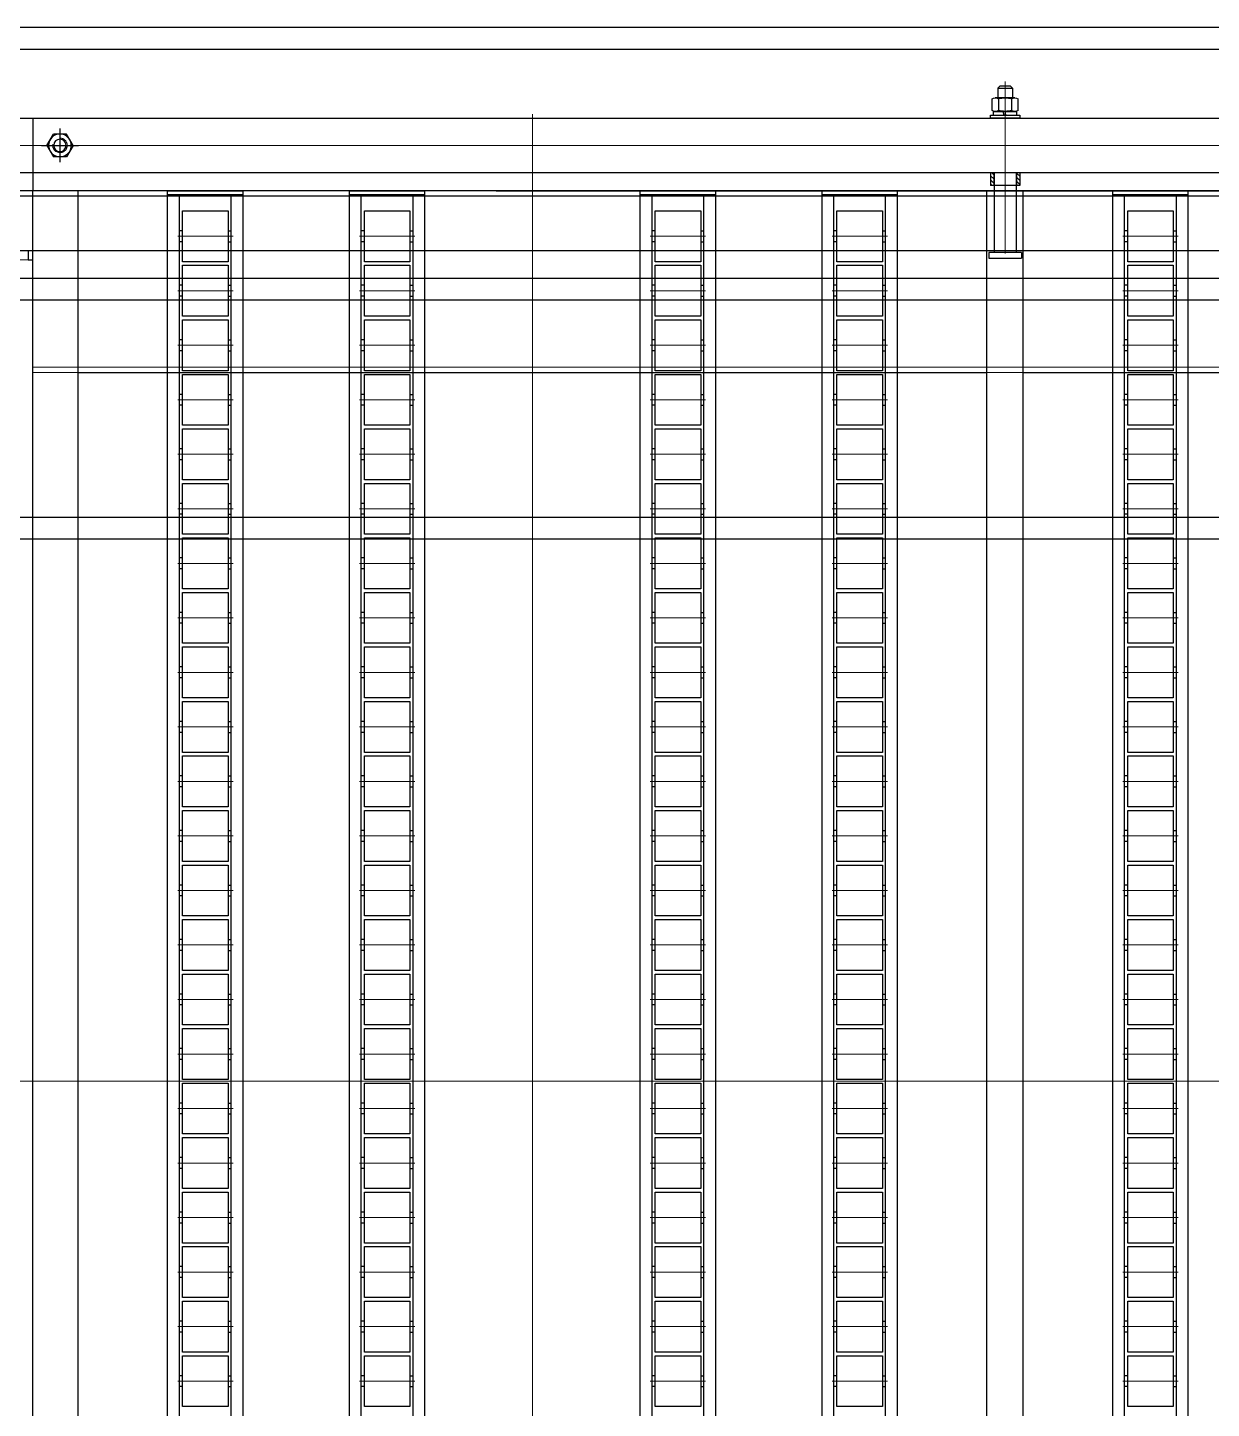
# Model space of a CAD drawing. Extents: x 539033 to 804858, y 468425 to 1263560.
# Drawn here: x 732515 to 733166, y 491380 to 492139 of the extents above; entities that cross this region are included whole.
import ezdxf

# ---------------------------------------------------------------- set-up
doc = ezdxf.new("R2010")
doc.units = 0
doc.header["$LTSCALE"] = 1000
doc.header["$MEASUREMENT"] = 0
for name, pattern in [('0', [0, 0]), ('ACAD_ISO02W100', [15, 12, -3]), ('ACAD_ISO04W100', [30, 24, -3, 0, -3]), ('DASHDOT', [25.4, 12.7, -6.35, 0, -6.35]), ('SOLID', [0])]:
    doc.linetypes.add(name, pattern=pattern)
doc.layers.get('0').update_dxf_attribs({"linetype": 'CONTINUOUS'})
doc.layers.add('1', color=1, linetype='DASHDOT')
for name, color, linetype, lineweight in [('3', 7, 'ACAD_ISO04W100', 15), ('标注', 7, 'SOLID', 15), ('点划线', 1, 'ACAD_ISO04W100', 15), ('粗实线', 7, '0', 30), ('虚线', 6, 'ACAD_ISO02W100', 18)]:
    doc.layers.add(name, color=color, linetype=linetype, lineweight=lineweight)

# ---------------------------------------------------------------- blocks, each defined once
blk = doc.blocks.new('A$C458447FD')
at = {"layer": '标注'}
h = blk.add_hatch(dxfattribs=at)
h.set_pattern_fill('ANSI31', color=3, scale=0.5)
h.set_pattern_definition([(45, (-117.9495, 9.9451), (-1.122532, 1.122532), [])])
h.paths.add_polyline_path([(792.28, 50.14), (794.03, 50.14), (794.03, 57.14), (792.28, 57.14)])
h.paths.add_polyline_path([(778.03, 50.14), (779.78, 50.14), (779.78, 57.14), (778.03, 57.14)])
at = {"color": 3}
for p, q in [((777.03, 94.14), (777.03, 97.14)), ((777.03, 97.14), (795.03, 97.14)), ((795.03, 94.14), (795.03, 97.14))]:
    blk.add_line(p, q, dxfattribs=at)
for p, q in [((258.84, 35.14), (262.43, 41.37)), ((269.62, 41.37), (262.43, 41.37)), ((273.22, 35.14), (269.62, 41.37)), ((258.84, 35.14), (262.43, 28.91)), ((273.22, 35.14), (269.62, 28.91)), ((269.62, 28.91), (262.43, 28.91)), ((794.03, 20.14), (778.03, 20.14)), ((778.03, 20.14), (778.03, 18.54)), ((778.03, 18.54), (794.03, 18.54)), ((778.84, 15.89), (778.84, 9.49)), ((779.59, 18.54), (792.47, 18.54)), ((779.59, 18.54), (779.59, 16.44)), ((779.59, 16.44), (792.47, 16.44)), ((791.42, 16.44), (780.63, 16.44)), ((782.43, 9.49), (782.43, 15.89)), ((785.48, 18.54), (784.92, 16.44)), ((786.5, 18.27), (786.01, 16.44)), ((786.57, 18.54), (786.5, 18.27)), ((789.62, 9.49), (789.62, 15.89)), ((792.47, 18.54), (792.47, 16.44)), ((793.22, 15.89), (793.22, 9.49)), ((794.03, 18.54), (794.03, 20.14)), ((791.42, 8.94), (780.63, 8.94))]:
    blk.add_line(p, q)
for radius in [6.23, 3.4]:
    blk.add_circle((266.03, 35.14), radius)
for centre, radius, start, end in [((780.63, 13.23), 3.21, 55.90631, 124.09369), ((786.03, 4.44), 12, 72.56742, 107.43258), ((791.42, 13.23), 3.21, 55.90631, 124.09369), ((780.63, 12.15), 3.21, 235.90631, 304.09369), ((786.03, 20.94), 12, 252.56742, 287.43258), ((791.42, 12.15), 3.21, 235.90631, 304.09369)]:
    blk.add_arc(centre, radius, start, end)
at = {"layer": '1', "linetype": 'DASHDOT'}
for p, q in [((266.03, 25.91), (266.03, 44.37)), ((255.84, 35.14), (276.22, 35.14))]:
    blk.add_line(p, q, dxfattribs=at)
at = {"layer": '3'}
blk.add_arc((266.03, 35.14), 4, 270, 190, dxfattribs=at)
at = {"layer": '点划线'}
for p, q in [((526.03, 17.93), (526.03, 1044.24)), ((330.83, 715.14), (361.27, 715.14)), ((430.83, 715.14), (461.27, 715.14)), ((590.83, 715.14), (621.27, 715.14)), ((690.83, 715.14), (721.27, 715.14)), ((850.83, 715.14), (881.27, 715.14)), ((330.83, 685.14), (361.27, 685.14)), ((430.83, 685.14), (461.27, 685.14)), ((590.83, 685.14), (621.27, 685.14)), ((690.83, 685.14), (721.27, 685.14)), ((850.83, 685.14), (881.27, 685.14)), ((330.83, 655.14), (361.27, 655.14)), ((430.83, 655.14), (461.27, 655.14)), ((590.83, 655.14), (621.27, 655.14)), ((690.83, 655.14), (721.27, 655.14)), ((850.83, 655.14), (881.27, 655.14)), ((330.83, 625.14), (361.27, 625.14)), ((430.83, 625.14), (461.27, 625.14)), ((590.83, 625.14), (621.27, 625.14)), ((690.83, 625.14), (721.27, 625.14)), ((850.83, 625.14), (881.27, 625.14)), ((330.83, 595.14), (361.27, 595.14)), ((430.83, 595.14), (461.27, 595.14)), ((590.83, 595.14), (621.27, 595.14)), ((690.83, 595.14), (721.27, 595.14)), ((850.83, 595.14), (881.27, 595.14)), ((330.83, 565.14), (361.27, 565.14)), ((430.83, 565.14), (461.27, 565.14)), ((590.83, 565.14), (621.27, 565.14)), ((690.83, 565.14), (721.27, 565.14)), ((850.83, 565.14), (881.27, 565.14)), ((101.68, 550.14), (1459.06, 550.14)), ((330.83, 535.14), (361.27, 535.14)), ((430.83, 535.14), (461.27, 535.14)), ((590.83, 535.14), (621.27, 535.14)), ((690.83, 535.14), (721.27, 535.14)), ((850.83, 535.14), (881.27, 535.14)), ((330.83, 505.14), (361.27, 505.14)), ((430.83, 505.14), (461.27, 505.14)), ((590.83, 505.14), (621.27, 505.14)), ((690.83, 505.14), (721.27, 505.14)), ((850.83, 505.14), (881.27, 505.14)), ((330.83, 475.14), (361.27, 475.14)), ((430.83, 475.14), (461.27, 475.14)), ((590.83, 475.14), (621.27, 475.14)), ((690.83, 475.14), (721.27, 475.14)), ((850.83, 475.14), (881.27, 475.14)), ((330.83, 445.14), (361.27, 445.14)), ((430.83, 445.14), (461.27, 445.14)), ((590.83, 445.14), (621.27, 445.14)), ((690.83, 445.14), (721.27, 445.14)), ((850.83, 445.14), (881.27, 445.14)), ((330.83, 415.14), (361.27, 415.14)), ((430.83, 415.14), (461.27, 415.14)), ((590.83, 415.14), (621.27, 415.14)), ((690.83, 415.14), (721.27, 415.14)), ((850.83, 415.14), (881.27, 415.14)), ((330.83, 385.14), (361.27, 385.14)), ((430.83, 385.14), (461.27, 385.14)), ((590.83, 385.14), (621.27, 385.14)), ((690.83, 385.14), (721.27, 385.14)), ((850.83, 385.14), (881.27, 385.14)), ((330.83, 355.14), (361.27, 355.14)), ((430.83, 355.14), (461.27, 355.14)), ((590.83, 355.14), (621.27, 355.14)), ((690.83, 355.14), (721.27, 355.14)), ((850.83, 355.14), (881.27, 355.14)), ((330.83, 325.14), (361.27, 325.14)), ((430.83, 325.14), (461.27, 325.14)), ((590.83, 325.14), (621.27, 325.14)), ((690.83, 325.14), (721.27, 325.14)), ((850.83, 325.14), (881.27, 325.14)), ((330.83, 295.14), (361.27, 295.14)), ((430.83, 295.14), (461.27, 295.14)), ((590.83, 295.14), (621.27, 295.14)), ((690.83, 295.14), (721.27, 295.14)), ((850.83, 295.14), (881.27, 295.14)), ((330.83, 265.14), (361.27, 265.14)), ((430.83, 265.14), (461.27, 265.14)), ((590.83, 265.14), (621.27, 265.14)), ((690.83, 265.14), (721.27, 265.14)), ((850.83, 265.14), (881.27, 265.14)), ((330.83, 235.14), (361.27, 235.14)), ((430.83, 235.14), (461.27, 235.14)), ((590.83, 235.14), (621.27, 235.14)), ((690.83, 235.14), (721.27, 235.14)), ((850.83, 235.14), (881.27, 235.14)), ((330.83, 205.14), (361.27, 205.14)), ((430.83, 205.14), (461.27, 205.14)), ((590.83, 205.14), (621.27, 205.14)), ((690.83, 205.14), (721.27, 205.14)), ((850.83, 205.14), (881.27, 205.14)), ((330.83, 175.14), (361.27, 175.14)), ((430.83, 175.14), (461.27, 175.14)), ((590.83, 175.14), (621.27, 175.14)), ((690.83, 175.14), (721.27, 175.14)), ((850.83, 175.14), (881.27, 175.14)), ((330.83, 145.14), (361.27, 145.14)), ((430.83, 145.14), (461.27, 145.14)), ((590.83, 145.14), (621.27, 145.14)), ((690.83, 145.14), (721.27, 145.14)), ((850.83, 145.14), (881.27, 145.14)), ((330.83, 115.14), (361.27, 115.14)), ((430.83, 115.14), (461.27, 115.14)), ((590.83, 115.14), (621.27, 115.14)), ((690.83, 115.14), (721.27, 115.14)), ((850.83, 115.14), (881.27, 115.14)), ((786.03, 0), (786.03, 94.63)), ((330.83, 85.14), (361.27, 85.14)), ((430.83, 85.14), (461.27, 85.14)), ((590.83, 85.14), (621.27, 85.14)), ((690.83, 85.14), (721.27, 85.14)), ((850.83, 85.14), (881.27, 85.14)), ((206.04, 35.14), (1376.79, 35.14))]:
    blk.add_line(p, q, dxfattribs=at)
at = {"layer": '粗实线'}
for p, q in [((251.03, 1040.14), (251.03, 60.14)), ((276.03, 160.14), (776.03, 160.14)), ((796.03, 160.14), (1296.03, 160.14)), ((1118.6, 93.14), (0, 93.14)), ((248.45, 98.14), (251.03, 98.14)), ((248.45, 93.14), (248.45, 98.14)), ((780.03, 50.14), (780.03, 94.14)), ((792.03, 50.14), (792.03, 94.14)), ((1109.83, 63.14), (0, 63.14)), ((1321.03, 60.14), (251.03, 60.14)), ((506.03, 60.14), (1321.03, 60.14)), ((794.03, 57.14), (778.03, 57.14)), ((778.03, 50.14), (778.03, 57.14)), ((779.78, 50.14), (779.78, 57.14)), ((792.28, 50.14), (792.28, 57.14)), ((794.03, 50.14), (794.03, 57.14)), ((211.03, 50.14), (1361.03, 50.14)), ((782.03, 3.64), (782.03, 8.94)), ((790.03, 3.64), (790.03, 8.94)), ((783.03, 2.64), (782.03, 3.64)), ((782.03, 3.64), (790.03, 3.64)), ((789.03, 2.64), (783.03, 2.64)), ((789.03, 2.64), (790.03, 3.64))]:
    blk.add_line(p, q, dxfattribs=at)
at = {"layer": '粗实线', "color": 2}
for p, q in [((276.03, 1040.14), (276.03, 60.14)), ((776.03, 1040.14), (776.03, 60.14)), ((796.03, 1040.14), (796.03, 60.14))]:
    blk.add_line(p, q, dxfattribs=at)
at = {"layer": '粗实线', "color": 4}
for p, q in [((325.28, 1040.14), (325.28, 60.14)), ((331.78, 1038.14), (331.78, 62.14)), ((360.28, 1038.14), (360.28, 62.14)), ((366.78, 1040.14), (366.78, 60.14)), ((425.28, 1040.14), (425.28, 60.14)), ((431.78, 1038.14), (431.78, 62.14)), ((460.28, 1038.14), (460.28, 62.14)), ((466.78, 1040.14), (466.78, 60.14)), ((585.28, 1040.14), (585.28, 60.14)), ((591.78, 1038.14), (591.78, 62.14)), ((620.28, 1038.14), (620.28, 62.14)), ((626.78, 1040.14), (626.78, 60.14)), ((685.28, 1040.14), (685.28, 60.14)), ((691.78, 1038.14), (691.78, 62.14)), ((720.28, 1038.14), (720.28, 62.14)), ((726.78, 1040.14), (726.78, 60.14)), ((845.28, 1040.14), (845.28, 60.14)), ((851.78, 1038.14), (851.78, 62.14)), ((880.28, 1038.14), (880.28, 62.14)), ((886.78, 1040.14), (886.78, 60.14)), ((325.28, 62.14), (366.78, 62.14)), ((425.28, 62.14), (466.78, 62.14)), ((585.28, 62.14), (626.78, 62.14)), ((685.28, 62.14), (726.78, 62.14)), ((845.28, 62.14), (886.78, 62.14)), ((325.28, 60.14), (366.78, 60.14)), ((425.28, 60.14), (466.78, 60.14)), ((585.28, 60.14), (626.78, 60.14)), ((685.28, 60.14), (726.78, 60.14)), ((845.28, 60.14), (886.78, 60.14))]:
    blk.add_line(p, q, dxfattribs=at)
at = {"layer": '粗实线', "color": 3}
for p, q in [((333.53, 718.14), (331.78, 718.14)), ((331.78, 718.14), (331.78, 712.14)), ((358.53, 718.14), (360.28, 718.14)), ((360.28, 718.14), (360.28, 712.14)), ((433.53, 718.14), (431.78, 718.14)), ((431.78, 718.14), (431.78, 712.14)), ((458.53, 718.14), (460.28, 718.14)), ((460.28, 718.14), (460.28, 712.14)), ((593.53, 718.14), (591.78, 718.14)), ((591.78, 718.14), (591.78, 712.14)), ((618.53, 718.14), (620.28, 718.14)), ((620.28, 718.14), (620.28, 712.14)), ((693.53, 718.14), (691.78, 718.14)), ((691.78, 718.14), (691.78, 712.14)), ((718.53, 718.14), (720.28, 718.14)), ((720.28, 718.14), (720.28, 712.14)), ((853.53, 718.14), (851.78, 718.14)), ((851.78, 718.14), (851.78, 712.14)), ((878.53, 718.14), (880.28, 718.14)), ((880.28, 718.14), (880.28, 712.14)), ((333.53, 712.14), (331.78, 712.14)), ((358.53, 712.14), (360.28, 712.14)), ((433.53, 712.14), (431.78, 712.14)), ((458.53, 712.14), (460.28, 712.14)), ((593.53, 712.14), (591.78, 712.14)), ((618.53, 712.14), (620.28, 712.14)), ((693.53, 712.14), (691.78, 712.14)), ((718.53, 712.14), (720.28, 712.14)), ((853.53, 712.14), (851.78, 712.14)), ((878.53, 712.14), (880.28, 712.14)), ((333.53, 688.14), (331.78, 688.14)), ((331.78, 688.14), (331.78, 682.14)), ((358.53, 688.14), (360.28, 688.14)), ((360.28, 688.14), (360.28, 682.14)), ((433.53, 688.14), (431.78, 688.14)), ((431.78, 688.14), (431.78, 682.14)), ((458.53, 688.14), (460.28, 688.14)), ((460.28, 688.14), (460.28, 682.14)), ((593.53, 688.14), (591.78, 688.14)), ((591.78, 688.14), (591.78, 682.14)), ((618.53, 688.14), (620.28, 688.14)), ((620.28, 688.14), (620.28, 682.14)), ((693.53, 688.14), (691.78, 688.14)), ((691.78, 688.14), (691.78, 682.14)), ((718.53, 688.14), (720.28, 688.14)), ((720.28, 688.14), (720.28, 682.14)), ((853.53, 688.14), (851.78, 688.14)), ((851.78, 688.14), (851.78, 682.14)), ((878.53, 688.14), (880.28, 688.14)), ((880.28, 688.14), (880.28, 682.14)), ((333.53, 682.14), (331.78, 682.14)), ((358.53, 682.14), (360.28, 682.14)), ((433.53, 682.14), (431.78, 682.14)), ((458.53, 682.14), (460.28, 682.14)), ((593.53, 682.14), (591.78, 682.14)), ((618.53, 682.14), (620.28, 682.14)), ((693.53, 682.14), (691.78, 682.14)), ((718.53, 682.14), (720.28, 682.14)), ((853.53, 682.14), (851.78, 682.14)), ((878.53, 682.14), (880.28, 682.14)), ((333.53, 658.14), (331.78, 658.14)), ((331.78, 658.14), (331.78, 652.14)), ((358.53, 658.14), (360.28, 658.14)), ((360.28, 658.14), (360.28, 652.14)), ((433.53, 658.14), (431.78, 658.14)), ((431.78, 658.14), (431.78, 652.14)), ((458.53, 658.14), (460.28, 658.14)), ((460.28, 658.14), (460.28, 652.14)), ((593.53, 658.14), (591.78, 658.14)), ((591.78, 658.14), (591.78, 652.14)), ((618.53, 658.14), (620.28, 658.14)), ((620.28, 658.14), (620.28, 652.14)), ((693.53, 658.14), (691.78, 658.14)), ((691.78, 658.14), (691.78, 652.14)), ((718.53, 658.14), (720.28, 658.14)), ((720.28, 658.14), (720.28, 652.14)), ((853.53, 658.14), (851.78, 658.14)), ((851.78, 658.14), (851.78, 652.14)), ((878.53, 658.14), (880.28, 658.14)), ((880.28, 658.14), (880.28, 652.14)), ((333.53, 652.14), (331.78, 652.14)), ((358.53, 652.14), (360.28, 652.14)), ((433.53, 652.14), (431.78, 652.14)), ((458.53, 652.14), (460.28, 652.14)), ((593.53, 652.14), (591.78, 652.14)), ((618.53, 652.14), (620.28, 652.14)), ((693.53, 652.14), (691.78, 652.14)), ((718.53, 652.14), (720.28, 652.14)), ((853.53, 652.14), (851.78, 652.14)), ((878.53, 652.14), (880.28, 652.14)), ((333.53, 628.14), (331.78, 628.14)), ((331.78, 628.14), (331.78, 622.14)), ((358.53, 628.14), (360.28, 628.14)), ((360.28, 628.14), (360.28, 622.14)), ((433.53, 628.14), (431.78, 628.14)), ((431.78, 628.14), (431.78, 622.14)), ((458.53, 628.14), (460.28, 628.14)), ((460.28, 628.14), (460.28, 622.14)), ((593.53, 628.14), (591.78, 628.14)), ((591.78, 628.14), (591.78, 622.14)), ((618.53, 628.14), (620.28, 628.14)), ((620.28, 628.14), (620.28, 622.14)), ((693.53, 628.14), (691.78, 628.14)), ((691.78, 628.14), (691.78, 622.14)), ((718.53, 628.14), (720.28, 628.14)), ((720.28, 628.14), (720.28, 622.14)), ((853.53, 628.14), (851.78, 628.14)), ((851.78, 628.14), (851.78, 622.14)), ((878.53, 628.14), (880.28, 628.14)), ((880.28, 628.14), (880.28, 622.14)), ((333.53, 622.14), (331.78, 622.14)), ((358.53, 622.14), (360.28, 622.14)), ((433.53, 622.14), (431.78, 622.14)), ((458.53, 622.14), (460.28, 622.14)), ((593.53, 622.14), (591.78, 622.14)), ((618.53, 622.14), (620.28, 622.14)), ((693.53, 622.14), (691.78, 622.14)), ((718.53, 622.14), (720.28, 622.14)), ((853.53, 622.14), (851.78, 622.14)), ((878.53, 622.14), (880.28, 622.14)), ((333.53, 598.14), (331.78, 598.14)), ((331.78, 598.14), (331.78, 592.14)), ((358.53, 598.14), (360.28, 598.14)), ((360.28, 598.14), (360.28, 592.14)), ((433.53, 598.14), (431.78, 598.14)), ((431.78, 598.14), (431.78, 592.14)), ((458.53, 598.14), (460.28, 598.14)), ((460.28, 598.14), (460.28, 592.14)), ((593.53, 598.14), (591.78, 598.14)), ((591.78, 598.14), (591.78, 592.14)), ((618.53, 598.14), (620.28, 598.14)), ((620.28, 598.14), (620.28, 592.14)), ((693.53, 598.14), (691.78, 598.14)), ((691.78, 598.14), (691.78, 592.14)), ((718.53, 598.14), (720.28, 598.14)), ((720.28, 598.14), (720.28, 592.14)), ((853.53, 598.14), (851.78, 598.14)), ((851.78, 598.14), (851.78, 592.14)), ((878.53, 598.14), (880.28, 598.14)), ((880.28, 598.14), (880.28, 592.14)), ((333.53, 592.14), (331.78, 592.14)), ((358.53, 592.14), (360.28, 592.14)), ((433.53, 592.14), (431.78, 592.14)), ((458.53, 592.14), (460.28, 592.14)), ((593.53, 592.14), (591.78, 592.14)), ((618.53, 592.14), (620.28, 592.14)), ((693.53, 592.14), (691.78, 592.14)), ((718.53, 592.14), (720.28, 592.14)), ((853.53, 592.14), (851.78, 592.14)), ((878.53, 592.14), (880.28, 592.14)), ((333.53, 568.14), (331.78, 568.14)), ((331.78, 568.14), (331.78, 562.14)), ((358.53, 568.14), (360.28, 568.14)), ((360.28, 568.14), (360.28, 562.14)), ((433.53, 568.14), (431.78, 568.14)), ((431.78, 568.14), (431.78, 562.14)), ((458.53, 568.14), (460.28, 568.14)), ((460.28, 568.14), (460.28, 562.14)), ((593.53, 568.14), (591.78, 568.14)), ((591.78, 568.14), (591.78, 562.14)), ((618.53, 568.14), (620.28, 568.14)), ((620.28, 568.14), (620.28, 562.14)), ((693.53, 568.14), (691.78, 568.14)), ((691.78, 568.14), (691.78, 562.14)), ((718.53, 568.14), (720.28, 568.14)), ((720.28, 568.14), (720.28, 562.14)), ((853.53, 568.14), (851.78, 568.14)), ((851.78, 568.14), (851.78, 562.14)), ((878.53, 568.14), (880.28, 568.14)), ((880.28, 568.14), (880.28, 562.14)), ((333.53, 562.14), (331.78, 562.14)), ((358.53, 562.14), (360.28, 562.14)), ((433.53, 562.14), (431.78, 562.14)), ((458.53, 562.14), (460.28, 562.14)), ((593.53, 562.14), (591.78, 562.14)), ((618.53, 562.14), (620.28, 562.14)), ((693.53, 562.14), (691.78, 562.14)), ((718.53, 562.14), (720.28, 562.14)), ((853.53, 562.14), (851.78, 562.14)), ((878.53, 562.14), (880.28, 562.14)), ((333.53, 538.14), (331.78, 538.14)), ((331.78, 538.14), (331.78, 532.14)), ((333.53, 532.14), (331.78, 532.14)), ((358.53, 538.14), (360.28, 538.14)), ((358.53, 532.14), (360.28, 532.14)), ((360.28, 538.14), (360.28, 532.14)), ((433.53, 538.14), (431.78, 538.14)), ((431.78, 538.14), (431.78, 532.14)), ((433.53, 532.14), (431.78, 532.14)), ((458.53, 538.14), (460.28, 538.14)), ((458.53, 532.14), (460.28, 532.14)), ((460.28, 538.14), (460.28, 532.14)), ((593.53, 538.14), (591.78, 538.14)), ((591.78, 538.14), (591.78, 532.14)), ((593.53, 532.14), (591.78, 532.14)), ((618.53, 538.14), (620.28, 538.14)), ((618.53, 532.14), (620.28, 532.14)), ((620.28, 538.14), (620.28, 532.14)), ((693.53, 538.14), (691.78, 538.14)), ((691.78, 538.14), (691.78, 532.14)), ((693.53, 532.14), (691.78, 532.14)), ((718.53, 538.14), (720.28, 538.14)), ((718.53, 532.14), (720.28, 532.14)), ((720.28, 538.14), (720.28, 532.14)), ((853.53, 538.14), (851.78, 538.14)), ((851.78, 538.14), (851.78, 532.14)), ((853.53, 532.14), (851.78, 532.14)), ((878.53, 538.14), (880.28, 538.14)), ((878.53, 532.14), (880.28, 532.14)), ((880.28, 538.14), (880.28, 532.14)), ((333.53, 508.14), (331.78, 508.14)), ((331.78, 508.14), (331.78, 502.14)), ((333.53, 502.14), (331.78, 502.14)), ((358.53, 508.14), (360.28, 508.14)), ((358.53, 502.14), (360.28, 502.14)), ((360.28, 508.14), (360.28, 502.14)), ((433.53, 508.14), (431.78, 508.14)), ((431.78, 508.14), (431.78, 502.14)), ((433.53, 502.14), (431.78, 502.14)), ((458.53, 508.14), (460.28, 508.14)), ((458.53, 502.14), (460.28, 502.14)), ((460.28, 508.14), (460.28, 502.14)), ((593.53, 508.14), (591.78, 508.14)), ((591.78, 508.14), (591.78, 502.14)), ((593.53, 502.14), (591.78, 502.14)), ((618.53, 508.14), (620.28, 508.14)), ((618.53, 502.14), (620.28, 502.14)), ((620.28, 508.14), (620.28, 502.14)), ((693.53, 508.14), (691.78, 508.14)), ((691.78, 508.14), (691.78, 502.14)), ((693.53, 502.14), (691.78, 502.14)), ((718.53, 508.14), (720.28, 508.14)), ((718.53, 502.14), (720.28, 502.14)), ((720.28, 508.14), (720.28, 502.14)), ((853.53, 508.14), (851.78, 508.14)), ((851.78, 508.14), (851.78, 502.14)), ((853.53, 502.14), (851.78, 502.14)), ((878.53, 508.14), (880.28, 508.14)), ((878.53, 502.14), (880.28, 502.14)), ((880.28, 508.14), (880.28, 502.14)), ((333.53, 478.14), (331.78, 478.14)), ((331.78, 478.14), (331.78, 472.14)), ((333.53, 472.14), (331.78, 472.14)), ((358.53, 478.14), (360.28, 478.14)), ((358.53, 472.14), (360.28, 472.14)), ((360.28, 478.14), (360.28, 472.14)), ((433.53, 478.14), (431.78, 478.14)), ((431.78, 478.14), (431.78, 472.14)), ((433.53, 472.14), (431.78, 472.14)), ((458.53, 478.14), (460.28, 478.14)), ((458.53, 472.14), (460.28, 472.14)), ((460.28, 478.14), (460.28, 472.14)), ((593.53, 478.14), (591.78, 478.14)), ((591.78, 478.14), (591.78, 472.14)), ((593.53, 472.14), (591.78, 472.14)), ((618.53, 478.14), (620.28, 478.14)), ((618.53, 472.14), (620.28, 472.14)), ((620.28, 478.14), (620.28, 472.14)), ((693.53, 478.14), (691.78, 478.14)), ((691.78, 478.14), (691.78, 472.14)), ((693.53, 472.14), (691.78, 472.14)), ((718.53, 478.14), (720.28, 478.14)), ((718.53, 472.14), (720.28, 472.14)), ((720.28, 478.14), (720.28, 472.14)), ((853.53, 478.14), (851.78, 478.14)), ((851.78, 478.14), (851.78, 472.14)), ((853.53, 472.14), (851.78, 472.14)), ((878.53, 478.14), (880.28, 478.14)), ((878.53, 472.14), (880.28, 472.14)), ((880.28, 478.14), (880.28, 472.14)), ((333.53, 448.14), (331.78, 448.14)), ((331.78, 448.14), (331.78, 442.14)), ((333.53, 442.14), (331.78, 442.14)), ((358.53, 448.14), (360.28, 448.14)), ((358.53, 442.14), (360.28, 442.14)), ((360.28, 448.14), (360.28, 442.14)), ((433.53, 448.14), (431.78, 448.14)), ((431.78, 448.14), (431.78, 442.14)), ((433.53, 442.14), (431.78, 442.14)), ((458.53, 448.14), (460.28, 448.14)), ((458.53, 442.14), (460.28, 442.14)), ((460.28, 448.14), (460.28, 442.14)), ((593.53, 448.14), (591.78, 448.14)), ((591.78, 448.14), (591.78, 442.14)), ((593.53, 442.14), (591.78, 442.14)), ((618.53, 448.14), (620.28, 448.14)), ((618.53, 442.14), (620.28, 442.14)), ((620.28, 448.14), (620.28, 442.14)), ((693.53, 448.14), (691.78, 448.14)), ((691.78, 448.14), (691.78, 442.14)), ((693.53, 442.14), (691.78, 442.14)), ((718.53, 448.14), (720.28, 448.14)), ((718.53, 442.14), (720.28, 442.14)), ((720.28, 448.14), (720.28, 442.14)), ((853.53, 448.14), (851.78, 448.14)), ((851.78, 448.14), (851.78, 442.14)), ((853.53, 442.14), (851.78, 442.14)), ((878.53, 448.14), (880.28, 448.14)), ((878.53, 442.14), (880.28, 442.14)), ((880.28, 448.14), (880.28, 442.14)), ((333.53, 418.14), (331.78, 418.14)), ((331.78, 418.14), (331.78, 412.14)), ((358.53, 418.14), (360.28, 418.14)), ((360.28, 418.14), (360.28, 412.14)), ((433.53, 418.14), (431.78, 418.14)), ((431.78, 418.14), (431.78, 412.14)), ((458.53, 418.14), (460.28, 418.14)), ((460.28, 418.14), (460.28, 412.14)), ((593.53, 418.14), (591.78, 418.14)), ((591.78, 418.14), (591.78, 412.14)), ((618.53, 418.14), (620.28, 418.14)), ((620.28, 418.14), (620.28, 412.14)), ((693.53, 418.14), (691.78, 418.14)), ((691.78, 418.14), (691.78, 412.14)), ((718.53, 418.14), (720.28, 418.14)), ((720.28, 418.14), (720.28, 412.14)), ((853.53, 418.14), (851.78, 418.14)), ((851.78, 418.14), (851.78, 412.14)), ((878.53, 418.14), (880.28, 418.14)), ((880.28, 418.14), (880.28, 412.14)), ((333.53, 412.14), (331.78, 412.14)), ((358.53, 412.14), (360.28, 412.14)), ((433.53, 412.14), (431.78, 412.14)), ((458.53, 412.14), (460.28, 412.14)), ((593.53, 412.14), (591.78, 412.14)), ((618.53, 412.14), (620.28, 412.14)), ((693.53, 412.14), (691.78, 412.14)), ((718.53, 412.14), (720.28, 412.14)), ((853.53, 412.14), (851.78, 412.14)), ((878.53, 412.14), (880.28, 412.14)), ((333.53, 388.14), (331.78, 388.14)), ((331.78, 388.14), (331.78, 382.14)), ((358.53, 388.14), (360.28, 388.14)), ((360.28, 388.14), (360.28, 382.14)), ((433.53, 388.14), (431.78, 388.14)), ((431.78, 388.14), (431.78, 382.14)), ((458.53, 388.14), (460.28, 388.14)), ((460.28, 388.14), (460.28, 382.14)), ((593.53, 388.14), (591.78, 388.14)), ((591.78, 388.14), (591.78, 382.14)), ((618.53, 388.14), (620.28, 388.14)), ((620.28, 388.14), (620.28, 382.14)), ((693.53, 388.14), (691.78, 388.14)), ((691.78, 388.14), (691.78, 382.14)), ((718.53, 388.14), (720.28, 388.14)), ((720.28, 388.14), (720.28, 382.14)), ((853.53, 388.14), (851.78, 388.14)), ((851.78, 388.14), (851.78, 382.14)), ((878.53, 388.14), (880.28, 388.14)), ((880.28, 388.14), (880.28, 382.14)), ((333.53, 382.14), (331.78, 382.14)), ((358.53, 382.14), (360.28, 382.14)), ((433.53, 382.14), (431.78, 382.14)), ((458.53, 382.14), (460.28, 382.14)), ((593.53, 382.14), (591.78, 382.14)), ((618.53, 382.14), (620.28, 382.14)), ((693.53, 382.14), (691.78, 382.14)), ((718.53, 382.14), (720.28, 382.14)), ((853.53, 382.14), (851.78, 382.14)), ((878.53, 382.14), (880.28, 382.14)), ((333.53, 358.14), (331.78, 358.14)), ((331.78, 358.14), (331.78, 352.14)), ((358.53, 358.14), (360.28, 358.14)), ((360.28, 358.14), (360.28, 352.14)), ((433.53, 358.14), (431.78, 358.14)), ((431.78, 358.14), (431.78, 352.14)), ((458.53, 358.14), (460.28, 358.14)), ((460.28, 358.14), (460.28, 352.14)), ((593.53, 358.14), (591.78, 358.14)), ((591.78, 358.14), (591.78, 352.14)), ((618.53, 358.14), (620.28, 358.14)), ((620.28, 358.14), (620.28, 352.14)), ((693.53, 358.14), (691.78, 358.14)), ((691.78, 358.14), (691.78, 352.14)), ((718.53, 358.14), (720.28, 358.14)), ((720.28, 358.14), (720.28, 352.14)), ((853.53, 358.14), (851.78, 358.14)), ((851.78, 358.14), (851.78, 352.14)), ((878.53, 358.14), (880.28, 358.14)), ((880.28, 358.14), (880.28, 352.14)), ((333.53, 352.14), (331.78, 352.14)), ((358.53, 352.14), (360.28, 352.14)), ((433.53, 352.14), (431.78, 352.14)), ((458.53, 352.14), (460.28, 352.14)), ((593.53, 352.14), (591.78, 352.14)), ((618.53, 352.14), (620.28, 352.14)), ((693.53, 352.14), (691.78, 352.14)), ((718.53, 352.14), (720.28, 352.14)), ((853.53, 352.14), (851.78, 352.14)), ((878.53, 352.14), (880.28, 352.14)), ((333.53, 328.14), (331.78, 328.14)), ((331.78, 328.14), (331.78, 322.14)), ((358.53, 328.14), (360.28, 328.14)), ((360.28, 328.14), (360.28, 322.14)), ((433.53, 328.14), (431.78, 328.14)), ((431.78, 328.14), (431.78, 322.14)), ((458.53, 328.14), (460.28, 328.14)), ((460.28, 328.14), (460.28, 322.14)), ((593.53, 328.14), (591.78, 328.14)), ((591.78, 328.14), (591.78, 322.14)), ((618.53, 328.14), (620.28, 328.14)), ((620.28, 328.14), (620.28, 322.14)), ((693.53, 328.14), (691.78, 328.14)), ((691.78, 328.14), (691.78, 322.14)), ((718.53, 328.14), (720.28, 328.14)), ((720.28, 328.14), (720.28, 322.14)), ((853.53, 328.14), (851.78, 328.14)), ((851.78, 328.14), (851.78, 322.14)), ((878.53, 328.14), (880.28, 328.14)), ((880.28, 328.14), (880.28, 322.14)), ((333.53, 322.14), (331.78, 322.14)), ((358.53, 322.14), (360.28, 322.14)), ((433.53, 322.14), (431.78, 322.14)), ((458.53, 322.14), (460.28, 322.14)), ((593.53, 322.14), (591.78, 322.14)), ((618.53, 322.14), (620.28, 322.14)), ((693.53, 322.14), (691.78, 322.14)), ((718.53, 322.14), (720.28, 322.14)), ((853.53, 322.14), (851.78, 322.14)), ((878.53, 322.14), (880.28, 322.14)), ((333.53, 298.14), (331.78, 298.14)), ((331.78, 298.14), (331.78, 292.14)), ((358.53, 298.14), (360.28, 298.14)), ((360.28, 298.14), (360.28, 292.14)), ((433.53, 298.14), (431.78, 298.14)), ((431.78, 298.14), (431.78, 292.14)), ((458.53, 298.14), (460.28, 298.14)), ((460.28, 298.14), (460.28, 292.14)), ((593.53, 298.14), (591.78, 298.14)), ((591.78, 298.14), (591.78, 292.14)), ((618.53, 298.14), (620.28, 298.14)), ((620.28, 298.14), (620.28, 292.14)), ((693.53, 298.14), (691.78, 298.14)), ((691.78, 298.14), (691.78, 292.14)), ((718.53, 298.14), (720.28, 298.14)), ((720.28, 298.14), (720.28, 292.14)), ((853.53, 298.14), (851.78, 298.14)), ((851.78, 298.14), (851.78, 292.14)), ((878.53, 298.14), (880.28, 298.14)), ((880.28, 298.14), (880.28, 292.14)), ((333.53, 292.14), (331.78, 292.14)), ((358.53, 292.14), (360.28, 292.14)), ((433.53, 292.14), (431.78, 292.14)), ((458.53, 292.14), (460.28, 292.14)), ((593.53, 292.14), (591.78, 292.14)), ((618.53, 292.14), (620.28, 292.14)), ((693.53, 292.14), (691.78, 292.14)), ((718.53, 292.14), (720.28, 292.14)), ((853.53, 292.14), (851.78, 292.14)), ((878.53, 292.14), (880.28, 292.14)), ((333.53, 268.14), (331.78, 268.14)), ((331.78, 268.14), (331.78, 262.14)), ((358.53, 268.14), (360.28, 268.14)), ((360.28, 268.14), (360.28, 262.14)), ((433.53, 268.14), (431.78, 268.14)), ((431.78, 268.14), (431.78, 262.14)), ((458.53, 268.14), (460.28, 268.14)), ((460.28, 268.14), (460.28, 262.14)), ((593.53, 268.14), (591.78, 268.14)), ((591.78, 268.14), (591.78, 262.14)), ((618.53, 268.14), (620.28, 268.14)), ((620.28, 268.14), (620.28, 262.14)), ((693.53, 268.14), (691.78, 268.14)), ((691.78, 268.14), (691.78, 262.14)), ((718.53, 268.14), (720.28, 268.14)), ((720.28, 268.14), (720.28, 262.14)), ((853.53, 268.14), (851.78, 268.14)), ((851.78, 268.14), (851.78, 262.14)), ((878.53, 268.14), (880.28, 268.14)), ((880.28, 268.14), (880.28, 262.14)), ((333.53, 262.14), (331.78, 262.14)), ((358.53, 262.14), (360.28, 262.14)), ((433.53, 262.14), (431.78, 262.14)), ((458.53, 262.14), (460.28, 262.14)), ((593.53, 262.14), (591.78, 262.14)), ((618.53, 262.14), (620.28, 262.14)), ((693.53, 262.14), (691.78, 262.14)), ((718.53, 262.14), (720.28, 262.14)), ((853.53, 262.14), (851.78, 262.14)), ((878.53, 262.14), (880.28, 262.14)), ((333.53, 238.14), (331.78, 238.14)), ((331.78, 238.14), (331.78, 232.14)), ((358.53, 238.14), (360.28, 238.14)), ((360.28, 238.14), (360.28, 232.14)), ((433.53, 238.14), (431.78, 238.14)), ((431.78, 238.14), (431.78, 232.14)), ((458.53, 238.14), (460.28, 238.14)), ((460.28, 238.14), (460.28, 232.14)), ((593.53, 238.14), (591.78, 238.14)), ((591.78, 238.14), (591.78, 232.14)), ((618.53, 238.14), (620.28, 238.14)), ((620.28, 238.14), (620.28, 232.14)), ((693.53, 238.14), (691.78, 238.14)), ((691.78, 238.14), (691.78, 232.14)), ((718.53, 238.14), (720.28, 238.14)), ((720.28, 238.14), (720.28, 232.14)), ((853.53, 238.14), (851.78, 238.14)), ((851.78, 238.14), (851.78, 232.14)), ((878.53, 238.14), (880.28, 238.14)), ((880.28, 238.14), (880.28, 232.14)), ((333.53, 232.14), (331.78, 232.14)), ((358.53, 232.14), (360.28, 232.14)), ((433.53, 232.14), (431.78, 232.14)), ((458.53, 232.14), (460.28, 232.14)), ((593.53, 232.14), (591.78, 232.14)), ((618.53, 232.14), (620.28, 232.14)), ((693.53, 232.14), (691.78, 232.14)), ((718.53, 232.14), (720.28, 232.14)), ((853.53, 232.14), (851.78, 232.14)), ((878.53, 232.14), (880.28, 232.14)), ((333.53, 208.14), (331.78, 208.14)), ((331.78, 208.14), (331.78, 202.14)), ((358.53, 208.14), (360.28, 208.14)), ((360.28, 208.14), (360.28, 202.14)), ((433.53, 208.14), (431.78, 208.14)), ((431.78, 208.14), (431.78, 202.14)), ((458.53, 208.14), (460.28, 208.14)), ((460.28, 208.14), (460.28, 202.14)), ((593.53, 208.14), (591.78, 208.14)), ((591.78, 208.14), (591.78, 202.14)), ((618.53, 208.14), (620.28, 208.14)), ((620.28, 208.14), (620.28, 202.14)), ((693.53, 208.14), (691.78, 208.14)), ((691.78, 208.14), (691.78, 202.14)), ((718.53, 208.14), (720.28, 208.14)), ((720.28, 208.14), (720.28, 202.14)), ((853.53, 208.14), (851.78, 208.14)), ((851.78, 208.14), (851.78, 202.14)), ((878.53, 208.14), (880.28, 208.14)), ((880.28, 208.14), (880.28, 202.14)), ((333.53, 202.14), (331.78, 202.14)), ((358.53, 202.14), (360.28, 202.14)), ((433.53, 202.14), (431.78, 202.14)), ((458.53, 202.14), (460.28, 202.14)), ((593.53, 202.14), (591.78, 202.14)), ((618.53, 202.14), (620.28, 202.14)), ((693.53, 202.14), (691.78, 202.14)), ((718.53, 202.14), (720.28, 202.14)), ((853.53, 202.14), (851.78, 202.14)), ((878.53, 202.14), (880.28, 202.14)), ((333.53, 178.14), (331.78, 178.14)), ((331.78, 178.14), (331.78, 172.14)), ((358.53, 178.14), (360.28, 178.14)), ((360.28, 178.14), (360.28, 172.14)), ((433.53, 178.14), (431.78, 178.14)), ((431.78, 178.14), (431.78, 172.14)), ((458.53, 178.14), (460.28, 178.14)), ((460.28, 178.14), (460.28, 172.14)), ((593.53, 178.14), (591.78, 178.14)), ((591.78, 178.14), (591.78, 172.14)), ((618.53, 178.14), (620.28, 178.14)), ((620.28, 178.14), (620.28, 172.14)), ((693.53, 178.14), (691.78, 178.14)), ((691.78, 178.14), (691.78, 172.14)), ((718.53, 178.14), (720.28, 178.14)), ((720.28, 178.14), (720.28, 172.14)), ((853.53, 178.14), (851.78, 178.14)), ((851.78, 178.14), (851.78, 172.14)), ((878.53, 178.14), (880.28, 178.14)), ((880.28, 178.14), (880.28, 172.14)), ((333.53, 172.14), (331.78, 172.14)), ((358.53, 172.14), (360.28, 172.14)), ((433.53, 172.14), (431.78, 172.14)), ((458.53, 172.14), (460.28, 172.14)), ((593.53, 172.14), (591.78, 172.14)), ((618.53, 172.14), (620.28, 172.14)), ((693.53, 172.14), (691.78, 172.14)), ((718.53, 172.14), (720.28, 172.14)), ((853.53, 172.14), (851.78, 172.14)), ((878.53, 172.14), (880.28, 172.14)), ((333.53, 148.14), (331.78, 148.14)), ((331.78, 148.14), (331.78, 142.14)), ((358.53, 148.14), (360.28, 148.14)), ((360.28, 148.14), (360.28, 142.14)), ((433.53, 148.14), (431.78, 148.14)), ((431.78, 148.14), (431.78, 142.14)), ((458.53, 148.14), (460.28, 148.14)), ((460.28, 148.14), (460.28, 142.14)), ((593.53, 148.14), (591.78, 148.14)), ((591.78, 148.14), (591.78, 142.14)), ((618.53, 148.14), (620.28, 148.14)), ((620.28, 148.14), (620.28, 142.14)), ((693.53, 148.14), (691.78, 148.14)), ((691.78, 148.14), (691.78, 142.14)), ((718.53, 148.14), (720.28, 148.14)), ((720.28, 148.14), (720.28, 142.14)), ((853.53, 148.14), (851.78, 148.14)), ((851.78, 148.14), (851.78, 142.14)), ((878.53, 148.14), (880.28, 148.14)), ((880.28, 148.14), (880.28, 142.14)), ((333.53, 142.14), (331.78, 142.14)), ((358.53, 142.14), (360.28, 142.14)), ((433.53, 142.14), (431.78, 142.14)), ((458.53, 142.14), (460.28, 142.14)), ((593.53, 142.14), (591.78, 142.14)), ((618.53, 142.14), (620.28, 142.14)), ((693.53, 142.14), (691.78, 142.14)), ((718.53, 142.14), (720.28, 142.14)), ((853.53, 142.14), (851.78, 142.14)), ((878.53, 142.14), (880.28, 142.14)), ((333.53, 118.14), (331.78, 118.14)), ((331.78, 118.14), (331.78, 112.14)), ((358.53, 118.14), (360.28, 118.14)), ((360.28, 118.14), (360.28, 112.14)), ((433.53, 118.14), (431.78, 118.14)), ((431.78, 118.14), (431.78, 112.14)), ((458.53, 118.14), (460.28, 118.14)), ((460.28, 118.14), (460.28, 112.14)), ((593.53, 118.14), (591.78, 118.14)), ((591.78, 118.14), (591.78, 112.14)), ((618.53, 118.14), (620.28, 118.14)), ((620.28, 118.14), (620.28, 112.14)), ((693.53, 118.14), (691.78, 118.14)), ((691.78, 118.14), (691.78, 112.14)), ((718.53, 118.14), (720.28, 118.14)), ((720.28, 118.14), (720.28, 112.14)), ((853.53, 118.14), (851.78, 118.14)), ((851.78, 118.14), (851.78, 112.14)), ((878.53, 118.14), (880.28, 118.14)), ((880.28, 118.14), (880.28, 112.14)), ((333.53, 112.14), (331.78, 112.14)), ((358.53, 112.14), (360.28, 112.14)), ((433.53, 112.14), (431.78, 112.14)), ((458.53, 112.14), (460.28, 112.14)), ((593.53, 112.14), (591.78, 112.14)), ((618.53, 112.14), (620.28, 112.14)), ((693.53, 112.14), (691.78, 112.14)), ((718.53, 112.14), (720.28, 112.14)), ((853.53, 112.14), (851.78, 112.14)), ((878.53, 112.14), (880.28, 112.14)), ((795.03, 94.14), (777.03, 94.14)), ((333.53, 88.14), (331.78, 88.14)), ((331.78, 88.14), (331.78, 82.14)), ((358.53, 88.14), (360.28, 88.14)), ((360.28, 88.14), (360.28, 82.14)), ((433.53, 88.14), (431.78, 88.14)), ((431.78, 88.14), (431.78, 82.14)), ((458.53, 88.14), (460.28, 88.14)), ((460.28, 88.14), (460.28, 82.14)), ((593.53, 88.14), (591.78, 88.14)), ((591.78, 88.14), (591.78, 82.14)), ((618.53, 88.14), (620.28, 88.14)), ((620.28, 88.14), (620.28, 82.14)), ((693.53, 88.14), (691.78, 88.14)), ((691.78, 88.14), (691.78, 82.14)), ((718.53, 88.14), (720.28, 88.14)), ((720.28, 88.14), (720.28, 82.14)), ((853.53, 88.14), (851.78, 88.14)), ((851.78, 88.14), (851.78, 82.14)), ((878.53, 88.14), (880.28, 88.14)), ((880.28, 88.14), (880.28, 82.14)), ((333.53, 82.14), (331.78, 82.14)), ((358.53, 82.14), (360.28, 82.14)), ((433.53, 82.14), (431.78, 82.14)), ((458.53, 82.14), (460.28, 82.14)), ((593.53, 82.14), (591.78, 82.14)), ((618.53, 82.14), (620.28, 82.14)), ((693.53, 82.14), (691.78, 82.14)), ((718.53, 82.14), (720.28, 82.14)), ((853.53, 82.14), (851.78, 82.14)), ((878.53, 82.14), (880.28, 82.14))]:
    blk.add_line(p, q, dxfattribs=at)
at = {"layer": '粗实线'}
for points in [[(211.03, 20.14), (1361.03, 20.14), (1361.03, 1080.14), (211.03, 1080.14)], [(251.03, 60.14), (211.03, 60.14), (211.03, 20.14), (251.03, 20.14)]]:
    blk.add_lwpolyline(points, close=True, dxfattribs=at)
at = {"layer": '粗实线', "color": 3}
for points in [[(333.53, 701.14), (358.53, 701.14), (358.53, 729.14), (333.53, 729.14)], [(433.53, 701.14), (458.53, 701.14), (458.53, 729.14), (433.53, 729.14)], [(593.53, 701.14), (618.53, 701.14), (618.53, 729.14), (593.53, 729.14)], [(693.53, 701.14), (718.53, 701.14), (718.53, 729.14), (693.53, 729.14)], [(853.53, 701.14), (878.53, 701.14), (878.53, 729.14), (853.53, 729.14)], [(333.53, 671.14), (358.53, 671.14), (358.53, 699.14), (333.53, 699.14)], [(433.53, 671.14), (458.53, 671.14), (458.53, 699.14), (433.53, 699.14)], [(593.53, 671.14), (618.53, 671.14), (618.53, 699.14), (593.53, 699.14)], [(693.53, 671.14), (718.53, 671.14), (718.53, 699.14), (693.53, 699.14)], [(853.53, 671.14), (878.53, 671.14), (878.53, 699.14), (853.53, 699.14)], [(333.53, 641.14), (358.53, 641.14), (358.53, 669.14), (333.53, 669.14)], [(433.53, 641.14), (458.53, 641.14), (458.53, 669.14), (433.53, 669.14)], [(593.53, 641.14), (618.53, 641.14), (618.53, 669.14), (593.53, 669.14)], [(693.53, 641.14), (718.53, 641.14), (718.53, 669.14), (693.53, 669.14)], [(853.53, 641.14), (878.53, 641.14), (878.53, 669.14), (853.53, 669.14)], [(333.53, 611.14), (358.53, 611.14), (358.53, 639.14), (333.53, 639.14)], [(433.53, 611.14), (458.53, 611.14), (458.53, 639.14), (433.53, 639.14)], [(593.53, 611.14), (618.53, 611.14), (618.53, 639.14), (593.53, 639.14)], [(693.53, 611.14), (718.53, 611.14), (718.53, 639.14), (693.53, 639.14)], [(853.53, 611.14), (878.53, 611.14), (878.53, 639.14), (853.53, 639.14)], [(333.53, 581.14), (358.53, 581.14), (358.53, 609.14), (333.53, 609.14)], [(433.53, 581.14), (458.53, 581.14), (458.53, 609.14), (433.53, 609.14)], [(593.53, 581.14), (618.53, 581.14), (618.53, 609.14), (593.53, 609.14)], [(693.53, 581.14), (718.53, 581.14), (718.53, 609.14), (693.53, 609.14)], [(853.53, 581.14), (878.53, 581.14), (878.53, 609.14), (853.53, 609.14)], [(333.53, 551.14), (358.53, 551.14), (358.53, 579.14), (333.53, 579.14)], [(433.53, 551.14), (458.53, 551.14), (458.53, 579.14), (433.53, 579.14)], [(593.53, 551.14), (618.53, 551.14), (618.53, 579.14), (593.53, 579.14)], [(693.53, 551.14), (718.53, 551.14), (718.53, 579.14), (693.53, 579.14)], [(853.53, 551.14), (878.53, 551.14), (878.53, 579.14), (853.53, 579.14)], [(333.53, 521.14), (358.53, 521.14), (358.53, 549.14), (333.53, 549.14)], [(433.53, 521.14), (458.53, 521.14), (458.53, 549.14), (433.53, 549.14)], [(593.53, 521.14), (618.53, 521.14), (618.53, 549.14), (593.53, 549.14)], [(693.53, 521.14), (718.53, 521.14), (718.53, 549.14), (693.53, 549.14)], [(853.53, 521.14), (878.53, 521.14), (878.53, 549.14), (853.53, 549.14)], [(333.53, 491.14), (358.53, 491.14), (358.53, 519.14), (333.53, 519.14)], [(433.53, 491.14), (458.53, 491.14), (458.53, 519.14), (433.53, 519.14)], [(593.53, 491.14), (618.53, 491.14), (618.53, 519.14), (593.53, 519.14)], [(693.53, 491.14), (718.53, 491.14), (718.53, 519.14), (693.53, 519.14)], [(853.53, 491.14), (878.53, 491.14), (878.53, 519.14), (853.53, 519.14)], [(333.53, 461.14), (358.53, 461.14), (358.53, 489.14), (333.53, 489.14)], [(433.53, 461.14), (458.53, 461.14), (458.53, 489.14), (433.53, 489.14)], [(593.53, 461.14), (618.53, 461.14), (618.53, 489.14), (593.53, 489.14)], [(693.53, 461.14), (718.53, 461.14), (718.53, 489.14), (693.53, 489.14)], [(853.53, 461.14), (878.53, 461.14), (878.53, 489.14), (853.53, 489.14)], [(333.53, 431.14), (358.53, 431.14), (358.53, 459.14), (333.53, 459.14)], [(433.53, 431.14), (458.53, 431.14), (458.53, 459.14), (433.53, 459.14)], [(593.53, 431.14), (618.53, 431.14), (618.53, 459.14), (593.53, 459.14)], [(693.53, 431.14), (718.53, 431.14), (718.53, 459.14), (693.53, 459.14)], [(853.53, 431.14), (878.53, 431.14), (878.53, 459.14), (853.53, 459.14)], [(333.53, 401.14), (358.53, 401.14), (358.53, 429.14), (333.53, 429.14)], [(433.53, 401.14), (458.53, 401.14), (458.53, 429.14), (433.53, 429.14)], [(593.53, 401.14), (618.53, 401.14), (618.53, 429.14), (593.53, 429.14)], [(693.53, 401.14), (718.53, 401.14), (718.53, 429.14), (693.53, 429.14)], [(853.53, 401.14), (878.53, 401.14), (878.53, 429.14), (853.53, 429.14)], [(333.53, 371.14), (358.53, 371.14), (358.53, 399.14), (333.53, 399.14)], [(433.53, 371.14), (458.53, 371.14), (458.53, 399.14), (433.53, 399.14)], [(593.53, 371.14), (618.53, 371.14), (618.53, 399.14), (593.53, 399.14)], [(693.53, 371.14), (718.53, 371.14), (718.53, 399.14), (693.53, 399.14)], [(853.53, 371.14), (878.53, 371.14), (878.53, 399.14), (853.53, 399.14)], [(333.53, 341.14), (358.53, 341.14), (358.53, 369.14), (333.53, 369.14)], [(433.53, 341.14), (458.53, 341.14), (458.53, 369.14), (433.53, 369.14)], [(593.53, 341.14), (618.53, 341.14), (618.53, 369.14), (593.53, 369.14)], [(693.53, 341.14), (718.53, 341.14), (718.53, 369.14), (693.53, 369.14)], [(853.53, 341.14), (878.53, 341.14), (878.53, 369.14), (853.53, 369.14)], [(333.53, 311.14), (358.53, 311.14), (358.53, 339.14), (333.53, 339.14)], [(433.53, 311.14), (458.53, 311.14), (458.53, 339.14), (433.53, 339.14)], [(593.53, 311.14), (618.53, 311.14), (618.53, 339.14), (593.53, 339.14)], [(693.53, 311.14), (718.53, 311.14), (718.53, 339.14), (693.53, 339.14)], [(853.53, 311.14), (878.53, 311.14), (878.53, 339.14), (853.53, 339.14)], [(333.53, 281.14), (358.53, 281.14), (358.53, 309.14), (333.53, 309.14)], [(433.53, 281.14), (458.53, 281.14), (458.53, 309.14), (433.53, 309.14)], [(593.53, 281.14), (618.53, 281.14), (618.53, 309.14), (593.53, 309.14)], [(693.53, 281.14), (718.53, 281.14), (718.53, 309.14), (693.53, 309.14)], [(853.53, 281.14), (878.53, 281.14), (878.53, 309.14), (853.53, 309.14)], [(333.53, 251.14), (358.53, 251.14), (358.53, 279.14), (333.53, 279.14)], [(433.53, 251.14), (458.53, 251.14), (458.53, 279.14), (433.53, 279.14)], [(593.53, 251.14), (618.53, 251.14), (618.53, 279.14), (593.53, 279.14)], [(693.53, 251.14), (718.53, 251.14), (718.53, 279.14), (693.53, 279.14)], [(853.53, 251.14), (878.53, 251.14), (878.53, 279.14), (853.53, 279.14)], [(333.53, 221.14), (358.53, 221.14), (358.53, 249.14), (333.53, 249.14)], [(433.53, 221.14), (458.53, 221.14), (458.53, 249.14), (433.53, 249.14)], [(593.53, 221.14), (618.53, 221.14), (618.53, 249.14), (593.53, 249.14)], [(693.53, 221.14), (718.53, 221.14), (718.53, 249.14), (693.53, 249.14)], [(853.53, 221.14), (878.53, 221.14), (878.53, 249.14), (853.53, 249.14)], [(333.53, 191.14), (358.53, 191.14), (358.53, 219.14), (333.53, 219.14)], [(433.53, 191.14), (458.53, 191.14), (458.53, 219.14), (433.53, 219.14)], [(593.53, 191.14), (618.53, 191.14), (618.53, 219.14), (593.53, 219.14)], [(693.53, 191.14), (718.53, 191.14), (718.53, 219.14), (693.53, 219.14)], [(853.53, 191.14), (878.53, 191.14), (878.53, 219.14), (853.53, 219.14)], [(333.53, 161.14), (358.53, 161.14), (358.53, 189.14), (333.53, 189.14)], [(433.53, 161.14), (458.53, 161.14), (458.53, 189.14), (433.53, 189.14)], [(593.53, 161.14), (618.53, 161.14), (618.53, 189.14), (593.53, 189.14)], [(693.53, 161.14), (718.53, 161.14), (718.53, 189.14), (693.53, 189.14)], [(853.53, 161.14), (878.53, 161.14), (878.53, 189.14), (853.53, 189.14)], [(333.53, 131.14), (358.53, 131.14), (358.53, 159.14), (333.53, 159.14)], [(433.53, 131.14), (458.53, 131.14), (458.53, 159.14), (433.53, 159.14)], [(593.53, 131.14), (618.53, 131.14), (618.53, 159.14), (593.53, 159.14)], [(693.53, 131.14), (718.53, 131.14), (718.53, 159.14), (693.53, 159.14)], [(853.53, 131.14), (878.53, 131.14), (878.53, 159.14), (853.53, 159.14)], [(333.53, 101.14), (358.53, 101.14), (358.53, 129.14), (333.53, 129.14)], [(433.53, 101.14), (458.53, 101.14), (458.53, 129.14), (433.53, 129.14)], [(593.53, 101.14), (618.53, 101.14), (618.53, 129.14), (593.53, 129.14)], [(693.53, 101.14), (718.53, 101.14), (718.53, 129.14), (693.53, 129.14)], [(853.53, 101.14), (878.53, 101.14), (878.53, 129.14), (853.53, 129.14)], [(333.53, 71.14), (358.53, 71.14), (358.53, 99.14), (333.53, 99.14)], [(433.53, 71.14), (458.53, 71.14), (458.53, 99.14), (433.53, 99.14)], [(593.53, 71.14), (618.53, 71.14), (618.53, 99.14), (593.53, 99.14)], [(693.53, 71.14), (718.53, 71.14), (718.53, 99.14), (693.53, 99.14)], [(853.53, 71.14), (878.53, 71.14), (878.53, 99.14), (853.53, 99.14)]]:
    blk.add_lwpolyline(points, close=True, dxfattribs=at)
at = {"layer": '虚线'}
for p, q in [((251.03, 160.14), (276.03, 160.14)), ((776.03, 160.14), (796.03, 160.14)), ((251.03, 157.14), (1321.03, 157.14)), ((251.03, 98.14), (211.03, 98.14))]:
    blk.add_line(p, q, dxfattribs=at)

msp = doc.modelspace()

# ---------------------------------------------------------------- linework, layer by layer
at = {"layer": '粗实线', "color": 6, "ltscale": 100}
for p, q in [((735337.08, 492139.38), (732187.08, 492139.38)), ((735337.08, 492127.38), (732187.08, 492127.38)), ((735337.08, 492001.38), (732187.08, 492001.38)), ((735337.08, 491989.38), (732187.08, 491989.38)), ((735337.08, 491869.82), (732187.08, 491869.82)), ((735337.08, 491857.82), (732187.08, 491857.82))]:
    msp.add_line(p, q, dxfattribs=at)

# ---------------------------------------------------------------- block references
at = {"color": 0, "ltscale": 100, "xscale": -1, "rotation": 180}
msp.add_blockref('A$C458447FD', (732266.41, 492109.73), dxfattribs=at)

doc.saveas('drawing.dxf')
